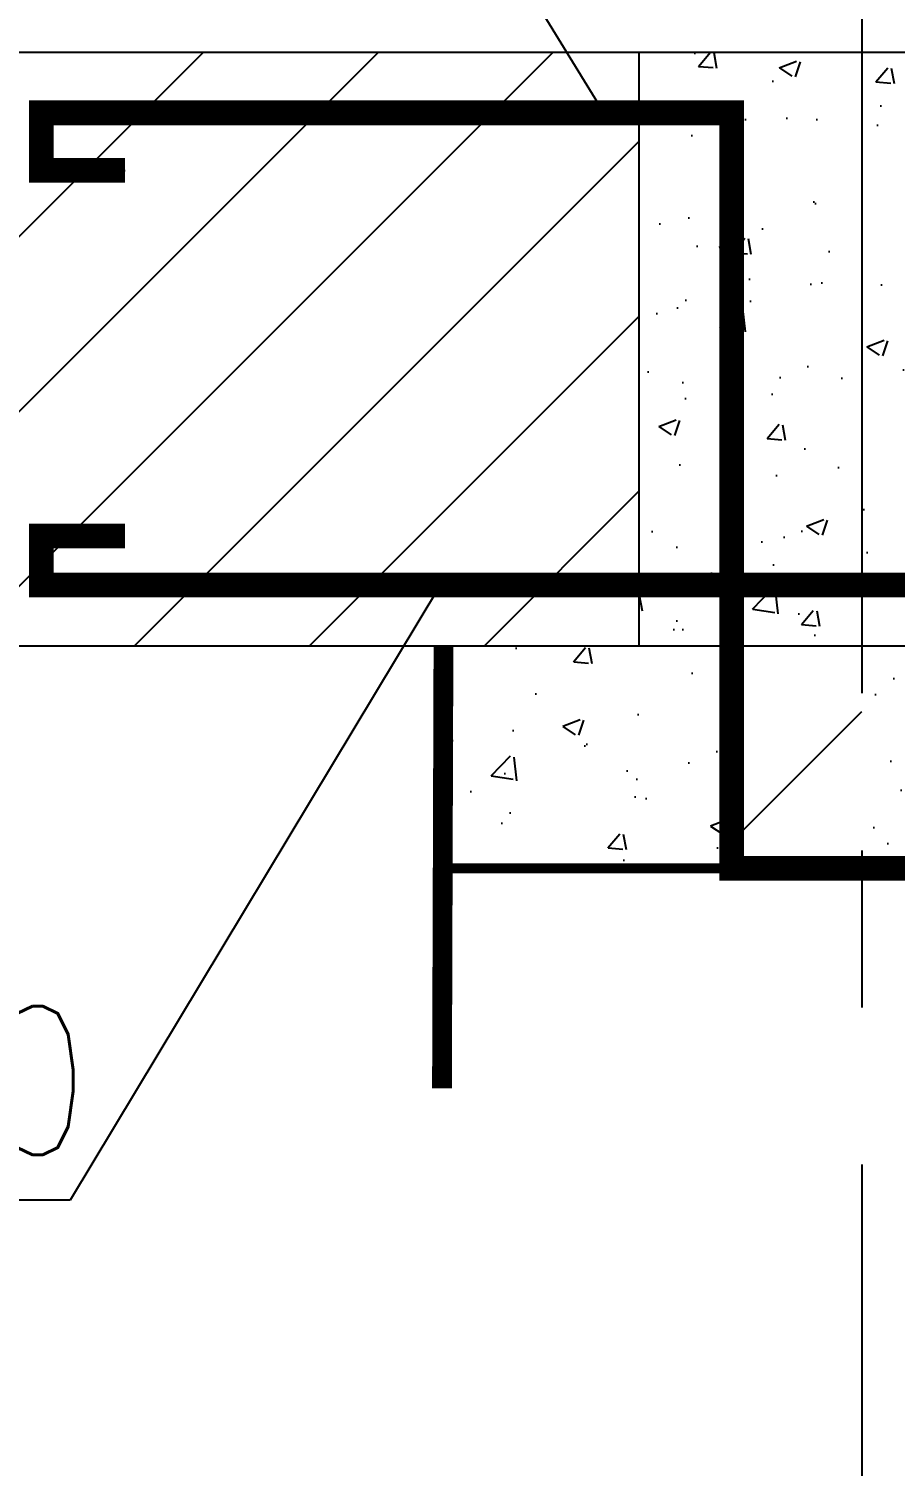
# Model space of a CAD drawing. Extents: x 2072855 to 2883818, y 17306032 to 17674225.
# Drawn here: x 2234389 to 2237348, y 17558069 to 17562979 of the extents above; entities that cross this region are included whole.
import ezdxf

# ---------------------------------------------------------------- set-up
doc = ezdxf.new("R2010")
doc.units = 0
doc.header["$LTSCALE"] = 1000
doc.header["$MEASUREMENT"] = 0
doc.linetypes.add('CENTER2', pattern=[28.575, 19.05, -3.175, 3.175, -3.175])
doc.styles.add('_HZTXT', font='txt.shx', dxfattribs={"width": 0.8, "bigfont": 'hztxt.shx'})

# ---------------------------------------------------------------- blocks, each defined once
blk = doc.blocks.new('Z222')
at = {"linetype": 'ByBlock'}
h = blk.add_hatch(dxfattribs=at)
h.set_pattern_fill('AR-CONC', color=256, scale=50, style=0)
h.set_pattern_definition([(50, (-594150.7, 877506.67), (358.6301, -31.37607), [37.5, -412.5]), (355, (-594150.7, 877506.67), (-69.37567, 376.09607), [30, -330]), (100.4514, (-594120.8, 877504.05), (289.2547, 344.71977), [31.8701, -350.57106]), (46.1842, (-594150.7, 877606.67), (533.62052, -82.7595), [56.25, -618.75]), (96.6356, (-594106.2, 877599.77), (467.33135, 487.05894), [47.80514, -525.8565]), (351.1842, (-594150.7, 877606.67), (467.331, 487.0593), [45, -495]), (21, (-594100.7, 877581.67), (298.45353, -201.30945), [37.5, -412.5]), (326, (-594100.7, 877581.67), (121.65767, 362.57502), [30, -330]), (71.4514, (-594075.82, 877564.9), (420.11131, 161.26525), [31.8701, -350.57106]), (37.5, (-594150.69, 877506.67), (6.079928, 166.446927), [0, -326, 0, -335, 0, -331.25]), (7.5, (-594150.69, 877506.67), (131.53477, 197.205856), [0, -191, 0, -318.5, 0, -126.25]), (327.5, (-594262.19, 877506.67), (266.91122, -11.277436), [0, -125, 0, -390, 0, -517.5]), (317.5, (-594312.2, 877506.67), (291.59308, 50.05249), [0, -162.5, 0, -259, 0, -367.5])])
h.paths.add_polyline_path([(-225280.1, 671602), (-225093, 671602.7), (-225093, 672679.2), (-225280.1, 672679.2)])
h.paths.add_polyline_path([(-224830.1, 672802), (-225280.1, 672802), (-225280.1, 672679.2), (-225093, 672679.2), (-225093, 671602.7), (-224830.1, 671603.6)])
h.paths.add_polyline_path([(-224830.1, 671603.6), (-224546.9, 671604.5), (-224546.9, 672679.2), (-224385.5, 672679.2), (-224385.5, 672802), (-224830.1, 672802)])
h.paths.add_polyline_path([(-224546.9, 671604.5), (-224385.5, 671605.1), (-224385.5, 672679.2), (-224546.9, 672679.2)], flags=17)
h = blk.add_hatch(dxfattribs=at)
h.set_pattern_fill('AR-CONC', color=256, scale=50, style=0)
h.set_pattern_definition([(50, (-341677.06, 927457.58), (358.6301, -31.37607), [37.5, -412.5]), (355, (-341677.06, 927457.6), (-69.37567, 376.09607), [30, -330]), (100.4514, (-341647.18, 927454.97), (289.2547, 344.71977), [31.8701, -350.57106]), (46.1842, (-341677.06, 927557.6), (533.6205, -82.7595), [56.25, -618.75]), (96.6356, (-341632.6, 927550.7), (467.3314, 487.0589), [47.8051, -525.8565]), (351.1842, (-341677.06, 927557.6), (467.331, 487.0593), [45, -495]), (21, (-341627.06, 927532.58), (298.45353, -201.30945), [37.5, -412.5]), (326, (-341627.06, 927532.6), (121.65767, 362.575), [30, -330]), (71.4514, (-341602.2, 927515.8), (420.1113, 161.26525), [31.8701, -350.57106]), (37.5, (-341677.06, 927457.58), (6.07993, 166.446927), [0, -326, 0, -335, 0, -331.25]), (7.5, (-341677.06, 927457.58), (131.53477, 197.20586), [0, -191, 0, -318.5, 0, -126.25]), (327.5, (-341788.56, 927457.58), (266.91122, -11.277436), [0, -125, 0, -390, 0, -517.5]), (317.5, (-341838.56, 927457.58), (291.59308, 50.0525), [0, -162.5, 0, -259, 0, -367.5])])
h.paths.add_polyline_path([(-225093, 671602), (-225675.5, 671602), (-225677, 671152), (-225093, 671152)])
h.paths.add_polyline_path([(-224830.1, 671152), (-224546.9, 671152), (-224546.9, 671602), (-224830.1, 671602)])
h.paths.add_polyline_path([(-224546.9, 671152), (-223983.2, 671152), (-223984.7, 671602), (-224546.9, 671602)])
h = blk.add_hatch()
h.set_pattern_fill('钢筋混凝土', color=256, scale=200, style=0)
h.set_pattern_definition([(45, (-341677.06, 927457.6), (-353.5534, 353.5534), []), (50, (-341677.1, 927457.6), (1434.5204, -125.5043), [150, -1650]), (355, (-341677, 927457.6), (-277.503, 1504.384), [120, -1320]), (100.4514, (-341557.5, 927447.1), (1157.019, 1378.879), [127.4804, -1402.284]), (46.1842, (-341677, 927857.6), (2134.482, -331.038), [225, -2475]), (96.6356, (-341499.2, 927830), (1869.325, 1948.236), [191.22, -2103.426]), (351.1842, (-341677, 927857.6), (1869.324, 1948.237), [180, -1980]), (21, (-341477.1, 927757.6), (1193.814, -805.238), [150, -1650]), (326, (-341477, 927757.6), (486.631, 1450.3), [120, -1320]), (71.4514, (-341377.6, 927690.5), (1680.445, 645.061), [127.4804, -1402.284]), (37.5, (-341677.06, 927457.6), (24.3197, 665.7877), [0, -1304, 0, -1340, 0, -1325]), (7.5, (-341677.06, 927457.6), (526.139, 788.8234), [0, -764, 0, -1274, 0, -505]), (327.5, (-342123.06, 927457.6), (1067.6449, -45.1097), [0, -500, 0, -1560, 0, -2070]), (317.5, (-342323.1, 927457.6), (1166.3723, 200.21), [0, -650, 0, -1036, 0, -1470])])
h.paths.add_polyline_path([(-224830.1, 671602), (-225093, 671602), (-225093, 671152), (-224830.1, 671152)])
for p, q in [((-226332.7, 674275.7), (-225356.5, 672687.6)), ((-227360.7, 671602), (-226160.7, 672802)), ((-227007.1, 671602), (-225807.1, 672802)), ((-226653.6, 671602), (-225453.6, 672802)), ((-226488.1, 672679.2), (-226488.1, 672562.9)), ((-225093, 672679.2), (-226488.1, 672679.2)), ((-225093, 671602), (-225093, 672679.2)), ((-226300, 671602), (-225280.1, 672622)), ((-226488.1, 672562.9), (-226318.8, 672562.9)), ((-225946.4, 671602), (-225280.1, 672268.4)), ((-225592.9, 671602), (-225280.1, 671914.9)), ((-225592.9, 671602), (-225280.1, 671914.9)), ((-225681.7, 671724.9), (-226429.7, 670481.2)), ((-225675.5, 671415), (-225675.5, 670868.9)), ((-225675.5, 670868.9), (-225675.5, 671415)), ((-226429.7, 670481.2), (-227766.6, 670481.2))]:
    blk.add_line(p, q)
at = {"color": 1, "linetype": 'CENTER2', "ltscale": 0.1}
blk.add_line((-224830.1, 673410.9), (-224830.1, 669519.1), dxfattribs=at)
at = {"color": 2}
for p, q in [((-228390.8, 672802), (-221269.4, 672802)), ((-225280.1, 671602), (-225280.1, 672802)), ((-228390.8, 671602), (-221269.4, 671602))]:
    blk.add_line(p, q, dxfattribs=at)
for points, const_width in [([(-226318.8, 672562.9), (-226488.1, 672562.9), (-226488.1, 672679.2), (-225093, 672679.2), (-225093, 671152), (-224546.9, 671152), (-224546.9, 672679.2), (-223172.1, 672679.2), (-223172.1, 672571), (-223341.4, 672571)], 50), ([(-226318.8, 671824.1), (-226488.1, 671824.1), (-226488.1, 671724.9), (-225093, 671724.9), (-225093, 671724.9), (-224546.9, 671724.9), (-224546.9, 671724.9), (-223172.1, 671724.9), (-223172.1, 671840.2), (-223341.4, 671840.2)], 50), ([(-225675.5, 671602), (-225678.5, 670707.5)], 40), ([(-225675.5, 671602), (-225678.5, 670707.5)], 20), ([(-223984.7, 671152), (-225675.5, 671152)], 20)]:
    blk.add_lwpolyline(points, dxfattribs=dict(const_width=const_width))
at = {"color": 7, "style": '_HZTXT', "width": 0.8}
blk.add_text('\x846@500', height=300, dxfattribs=at).set_placement((-227699.2, 670573.3))

msp = doc.modelspace()

# ---------------------------------------------------------------- block references
at = {"xscale": 1.689999997615814, "yscale": 1.690000001341105, "zscale": 1.69}
msp.add_blockref('Z222', (2617196.9, 16425864), dxfattribs=at)

doc.saveas('drawing.dxf')
